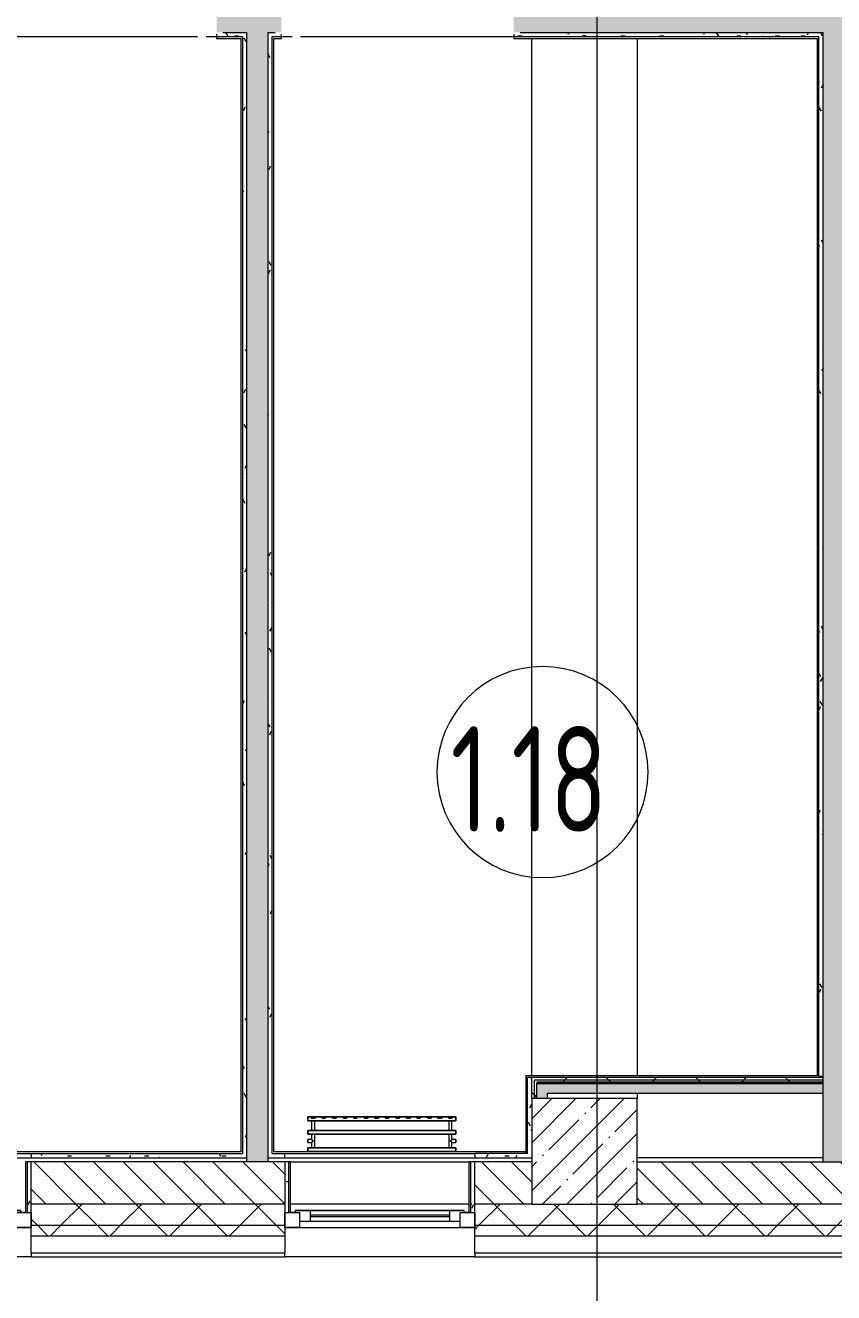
# Model space of a CAD drawing. Header units: millimetres. Extents: x -213911 to 415037, y -3642 to 107391.
# Drawn here: x 78017 to 81845, y 2995 to 8997 of the extents above; entities that cross this region are included whole.
import ezdxf

# ---------------------------------------------------------------- set-up
doc = ezdxf.new("R2010")
doc.units = ezdxf.units.MM
for name, color, linetype, lineweight in [('5.5) Перег WD5', 3, 'Continuous', 40), ('A-AREA-IDEN', 7, 'Continuous', 9), ('A-FLOR', 7, 'Continuous', 9), ('A-GLAZ', 7, 'Continuous', 9), ('A-GLAZ-1', 7, 'Continuous', 5), ('A-WALL', 7, 'Continuous', 5), ('I-WALL', 7, 'Continuous', 5), ('S-COLS', 7, 'Continuous', 9), ('S-COLS-1', 7, 'Continuous', 5), ('Оси', 7, 'Continuous', 9)]:
    doc.layers.add(name, color=color, linetype=linetype, lineweight=lineweight)
for name, color, linetype, lineweight, true_color in [('A-WALL-1', 9, 'Continuous', 5, 0x808080), ('A-WALL-FNSH-1', 9, 'Continuous', 5, 0x808080), ('M-EQPM-1', 7, 'Continuous', 9, 0xb2b2b2)]:
    doc.layers.add(name, color=color, linetype=linetype, lineweight=lineweight, true_color=true_color)
doc.styles.add('СПДС', font='ГОСТ тип А.ttf', dxfattribs={"width": 0.9})
pattern_1 = [(45, (64.7, -136.06), (-141.42136, 141.42136), []), (135, (64.7, -136.06), (-141.42136, -141.42136), [])]
pattern_2 = [(135, (64.7, -136.06), (-150.8683, -150.8683), [213.36, -35.56, 7.112, -35.56]), (135, (64.7, 14.71), (-150.8683, -150.8683), []), (50, (64.7, -136.06), (255.05767, -22.3145), [26.67, -293.37]), (355, (64.7, -136.06), (-49.3404, 267.4791), [21.336, -234.696]), (100.451, (85.96, -137.92), (205.7195, 245.16356), [22.666, -249.326]), (46.184, (64.7, -64.94), (379.511, -58.86), [40.005, -440.055]), (96.636, (96.33, -69.85), (332.3634, 346.3991), [33.999, -373.989]), (351.184, (64.7, -64.94), (332.3669, 346.3953), [32.004, -352.044]), (21, (100.26, -82.72), (212.26017, -143.1711), [26.67, -293.37]), (326, (100.26, -82.72), (86.5224, 257.8632), [21.336, -234.696]), (71.451, (117.95, -94.65), (298.78395, 114.6901), [22.666, -249.326]), (37.5, (64.7, -136.06), (4.32385, 118.37751), [6.706, -225.146, 6.706, -231.546, -235.585]), (37.5, (64.7, -136.06), (4.32385, 118.37751), [-470.103, 6.706, -228.879]), (7.5, (64.7, -136.06), (93.54758, 140.2533), [6.706, -129.134, 6.706, -219.812, -89.789]), (7.5, (64.7, -136.06), (93.54758, 140.2533), [-362.356, 6.706, -83.083]), (327.5, (-14.6, -136.06), (189.82734, -8.02019), [6.706, -82.194, 6.706, -270.662, -368.046]), (327.5, (-14.6, -136.06), (189.82734, -8.02019), [-366.268, 6.706, -361.34]), (317.5, (-50.16, -136.06), (207.38114, 35.59764), [6.706, -108.864, 6.706, -177.495, -261.366]), (317.5, (-50.16, -136.06), (207.38114, 35.59764), [-299.771, 6.706, -254.66])]
pattern_3 = [(0, (64.7, -136.06), (243.84, 60.96), [20.117, -162.763, 20.117, -162.763, -975.36]), (0, (64.7, -136.06), (243.84, 60.96), [-365.76, 20.117, -345.643, 20.117, -162.763, -426.72]), (0, (64.7, -136.06), (243.84, 60.96), [-914.4, 20.117, -101.803, 20.117, -284.683]), (120, (156.14, -105.58), (-174.71291, 180.691634), [20.117, -162.763, 20.117, -162.763, -975.36]), (120, (156.14, -105.58), (-174.71291, 180.691634), [-365.76, 20.117, -345.643, 20.117, -162.763, -426.72]), (120, (156.14, -105.58), (-174.71291, 180.691634), [-914.4, 20.117, -101.803, 20.117, -284.683]), (240, (186.62, 16.34), (-69.12709, -241.651634), [20.117, -162.763, 20.117, -162.763, -975.36]), (240, (186.62, 16.34), (-69.12709, -241.651634), [-365.76, 20.117, -345.643, 20.117, -162.763, -426.72]), (240, (186.62, 16.34), (-69.12709, -241.651634), [-914.4, 20.117, -101.803, 20.117, -284.683])]
pattern_4 = [(45, (64.7, -136.06), (-212.132, 212.132), []), (135, (64.7, -136.06), (-212.132, -212.132), [])]

# ---------------------------------------------------------------- blocks, each defined once
blk = doc.blocks.new('BSC_Колонна _Прямоугольная - 500х500-V14-Объем проектирования 1 этажа')
at = {"layer": 'S-COLS-1'}
h = blk.add_hatch(dxfattribs=at)
h.set_pattern_fill('FP_18', color=256, style=0, pattern_type=2)
h.set_pattern_definition([(45, (-80600, -3800), (-114.04925, 114.04925), []), (45, (-80485.95, -3800), (-114.04925, 114.04925), [201.613, -40.323, 6.706, -33.617])])
h.paths.add_polyline_path([(250, -250), (250, 250), (-250, 250), (-250, -250)])
for p, q in [((250, 250), (-250, 250)), ((-250, 250), (-250, -250)), ((250, -250), (250, 250)), ((-250, -250), (250, -250))]:
    blk.add_line(p, q, dxfattribs=at)
blk = doc.blocks.new('120_Окно_СКБ_1Ст - 120_Окно_СКБ_1Ст 900х2500_h_-19906774-Объем проектирования 1 этажа')
at = {"layer": 'A-GLAZ'}
for p, q in [((-450, -75), (-450, -5)), ((-450, -5), (-380, -5)), ((-380, -5), (-380, -75)), ((380, -35), (-380, -35)), ((-380, -35), (-380, -75)), ((-330, -85), (-330, -35)), ((330, -85), (330, -35)), ((380, -75), (380, -5)), ((380, -5), (450, -5)), ((380, -75), (380, -35)), ((450, -5), (450, -75)), ((-380, -75), (-450, -75)), ((-380, -75), (-400, -75)), ((-400, -75), (-400, -85)), ((-400, -85), (400, -85)), ((400, -85), (-400, -85)), ((450, -75), (380, -75)), ((400, -75), (380, -75)), ((400, -85), (400, -75))]:
    blk.add_line(p, q, dxfattribs=at)
at = {"layer": 'A-GLAZ-1'}
for p, q in [((450, -5), (-450, -5)), ((-330, -55), (330, -55)), ((-422, -75), (-400, -75)), ((330, -65), (-330, -65)), ((400, -75), (422, -75))]:
    blk.add_line(p, q, dxfattribs=at)
blk = doc.blocks.new('120_Окно_СКБ_1Ст - 120_Окно_СКБ_1Ст 900х2500_h_-19906150-Объем проектирования 1 этажа')
at = {"layer": 'A-GLAZ'}
for p, q in [((-450, -75), (-450, -5)), ((-450, -5), (-380, -5)), ((-380, -5), (-380, -75)), ((380, -35), (-380, -35)), ((-380, -35), (-380, -75)), ((-330, -85), (-330, -35)), ((330, -85), (330, -35)), ((380, -75), (380, -5)), ((380, -5), (450, -5)), ((380, -75), (380, -35)), ((450, -5), (450, -75)), ((-380, -75), (-450, -75)), ((-380, -75), (-400, -75)), ((-400, -75), (-400, -85)), ((-400, -85), (400, -85)), ((400, -85), (-400, -85)), ((450, -75), (380, -75)), ((400, -75), (380, -75)), ((400, -85), (400, -75))]:
    blk.add_line(p, q, dxfattribs=at)
at = {"layer": 'A-GLAZ-1'}
for p, q in [((450, -5), (-450, -5)), ((-330, -55), (330, -55)), ((-422, -75), (-400, -75)), ((330, -65), (-330, -65)), ((400, -75), (422, -75))]:
    blk.add_line(p, q, dxfattribs=at)
blk = doc.blocks.new('radiator_prado_classic_z_tip_30_po exemplyaru - Classic Z Тип 30-500-V277-Объем проектирования 1 этажа')
at = {"layer": 'M-EQPM-1'}
for p, q in [((0, 228), (0, 210)), ((700, 228), (0, 228)), ((0, 210), (0, 228)), ((0, 228), (12.5, 228)), ((0, 210), (700, 210)), ((17.8, 210), (0, 210)), ((12.5, 228), (37.5, 228)), ((37.5, 228), (12.5, 228)), ((12.5, 228), (37.5, 228)), ((12.5, 228), (17.5, 223)), ((12.5, 228), (17.5, 223)), ((32.5, 223), (17.5, 223)), ((17.5, 223), (32.5, 223)), ((17.5, 210), (17.5, 164)), ((17.5, 210), (17.5, 164)), ((17.8, 210), (17.5, 210)), ((17.5, 210), (17.8, 210)), ((17.8, 210), (17.5, 210)), ((17.5, 210), (32.5, 210)), ((19.7, 210), (17.8, 210)), ((17.8, 210), (18.5, 210)), ((21.2, 210), (17.8, 210)), ((18.5, 210), (25, 210)), ((23.1, 210), (19.7, 210)), ((31.5, 210), (21.2, 210)), ((32.2, 210), (23.1, 210)), ((25, 210), (30.3, 210)), ((30.3, 210), (32.2, 210)), ((32.2, 210), (31.5, 210)), ((32.5, 210), (32.2, 210)), ((32.2, 210), (32.5, 210)), ((32.5, 210), (32.2, 210)), ((667.8, 210), (32.2, 210)), ((32.5, 223), (37.5, 228)), ((37.5, 228), (32.5, 223)), ((32.5, 164), (32.5, 210)), ((32.5, 164), (32.5, 210)), ((37.5, 228), (62.5, 228)), ((62.5, 228), (87.5, 228)), ((87.5, 228), (62.5, 228)), ((62.5, 228), (87.5, 228)), ((62.5, 228), (67.5, 223)), ((62.5, 228), (67.5, 223)), ((82.5, 223), (67.5, 223)), ((67.5, 223), (82.5, 223)), ((82.5, 223), (87.5, 228)), ((87.5, 228), (82.5, 223)), ((87.5, 228), (112.5, 228)), ((112.5, 228), (137.5, 228)), ((137.5, 228), (112.5, 228)), ((112.5, 228), (137.5, 228)), ((112.5, 228), (117.5, 223)), ((112.5, 228), (117.5, 223)), ((132.5, 223), (117.5, 223)), ((117.5, 223), (132.5, 223)), ((132.5, 223), (137.5, 228)), ((137.5, 228), (132.5, 223)), ((137.5, 228), (162.5, 228)), ((162.5, 228), (187.5, 228)), ((187.5, 228), (162.5, 228)), ((162.5, 228), (187.5, 228)), ((162.5, 228), (167.5, 223)), ((162.5, 228), (167.5, 223)), ((182.5, 223), (167.5, 223)), ((167.5, 223), (182.5, 223)), ((182.5, 223), (187.5, 228)), ((187.5, 228), (182.5, 223)), ((187.5, 228), (212.5, 228)), ((212.5, 228), (237.5, 228)), ((237.5, 228), (212.5, 228)), ((212.5, 228), (237.5, 228)), ((212.5, 228), (217.5, 223)), ((212.5, 228), (217.5, 223)), ((232.5, 223), (217.5, 223)), ((217.5, 223), (232.5, 223)), ((232.5, 223), (237.5, 228)), ((237.5, 228), (232.5, 223)), ((237.5, 228), (262.5, 228)), ((262.5, 228), (287.5, 228)), ((287.5, 228), (262.5, 228)), ((262.5, 228), (287.5, 228)), ((262.5, 228), (267.5, 223)), ((262.5, 228), (267.5, 223)), ((282.5, 223), (267.5, 223)), ((267.5, 223), (282.5, 223)), ((282.5, 223), (287.5, 228)), ((287.5, 228), (282.5, 223)), ((287.5, 228), (312.5, 228)), ((312.5, 228), (337.5, 228)), ((337.5, 228), (312.5, 228)), ((312.5, 228), (337.5, 228)), ((312.5, 228), (317.5, 223)), ((312.5, 228), (317.5, 223)), ((332.5, 223), (317.5, 223)), ((317.5, 223), (332.5, 223)), ((332.5, 223), (337.5, 228)), ((337.5, 228), (332.5, 223)), ((337.5, 228), (362.5, 228)), ((362.5, 228), (387.5, 228)), ((387.5, 228), (362.5, 228)), ((362.5, 228), (387.5, 228)), ((362.5, 228), (367.5, 223)), ((362.5, 228), (367.5, 223)), ((382.5, 223), (367.5, 223)), ((367.5, 223), (382.5, 223)), ((382.5, 223), (387.5, 228)), ((387.5, 228), (382.5, 223)), ((387.5, 228), (412.5, 228)), ((412.5, 228), (437.5, 228)), ((437.5, 228), (412.5, 228)), ((412.5, 228), (437.5, 228)), ((412.5, 228), (417.5, 223)), ((412.5, 228), (417.5, 223)), ((432.5, 223), (417.5, 223)), ((417.5, 223), (432.5, 223)), ((432.5, 223), (437.5, 228)), ((437.5, 228), (432.5, 223)), ((437.5, 228), (462.5, 228)), ((462.5, 228), (487.5, 228)), ((487.5, 228), (462.5, 228)), ((462.5, 228), (487.5, 228)), ((462.5, 228), (467.5, 223)), ((462.5, 228), (467.5, 223)), ((482.5, 223), (467.5, 223)), ((467.5, 223), (482.5, 223)), ((482.5, 223), (487.5, 228)), ((487.5, 228), (482.5, 223)), ((487.5, 228), (512.5, 228)), ((512.5, 228), (537.5, 228)), ((537.5, 228), (512.5, 228)), ((512.5, 228), (537.5, 228)), ((512.5, 228), (517.5, 223)), ((512.5, 228), (517.5, 223)), ((532.5, 223), (517.5, 223)), ((517.5, 223), (532.5, 223)), ((532.5, 223), (537.5, 228)), ((537.5, 228), (532.5, 223)), ((537.5, 228), (562.5, 228)), ((562.5, 228), (587.5, 228)), ((587.5, 228), (562.5, 228)), ((562.5, 228), (587.5, 228)), ((562.5, 228), (567.5, 223)), ((562.5, 228), (567.5, 223)), ((582.5, 223), (567.5, 223)), ((567.5, 223), (582.5, 223)), ((582.5, 223), (587.5, 228)), ((587.5, 228), (582.5, 223)), ((588.8, 228), (612.5, 228)), ((612.5, 228), (637.5, 228)), ((637.5, 228), (612.5, 228)), ((612.5, 228), (637.5, 228)), ((612.5, 228), (617.5, 223)), ((617.5, 223), (612.5, 228)), ((632.5, 223), (617.5, 223)), ((617.5, 223), (632.5, 223)), ((632.5, 223), (637.5, 228)), ((637.5, 228), (632.5, 223)), ((637.5, 228), (662.5, 228)), ((662.5, 228), (687.5, 228)), ((687.5, 228), (662.5, 228)), ((662.5, 228), (687.5, 228)), ((662.5, 228), (667.5, 223)), ((662.5, 228), (667.5, 223)), ((682.5, 223), (667.5, 223)), ((667.5, 223), (682.5, 223)), ((667.5, 210), (667.5, 164)), ((667.5, 210), (667.5, 164)), ((667.8, 210), (667.5, 210)), ((667.5, 210), (682.5, 210)), ((667.8, 210), (667.5, 210)), ((667.5, 210), (667.8, 210)), ((671.2, 210), (667.8, 210)), ((668.5, 210), (667.8, 210)), ((667.8, 210), (682.2, 210)), ((671.2, 210), (668.5, 210)), ((676.9, 210), (671.2, 210)), ((675, 210), (671.2, 210)), ((678.7, 210), (675, 210)), ((681.5, 210), (676.9, 210)), ((681.5, 210), (678.7, 210)), ((682.2, 210), (681.5, 210)), ((682.2, 210), (681.5, 210)), ((682.5, 210), (682.2, 210)), ((682.5, 210), (682.2, 210)), ((682.2, 210), (682.5, 210)), ((700, 210), (682.2, 210)), ((682.5, 223), (687.5, 228)), ((687.5, 228), (682.5, 223)), ((682.5, 164), (682.5, 210)), ((682.5, 164), (682.5, 210)), ((687.5, 228), (700, 228)), ((700, 210), (700, 228)), ((700, 228), (700, 210)), ((700, 164), (0, 164)), ((0, 164), (0, 146)), ((0, 146), (0, 164)), ((0, 164), (17.8, 164)), ((0, 146), (700, 146)), ((18.5, 146), (0, 146)), ((17.5, 121.5), (0, 121.5)), ((17.5, 121.5), (0, 121.5)), ((0, 121.5), (0, 120.5)), ((0, 106.5), (0, 121.5)), ((0, 120.5), (0, 107.5)), ((0, 120.5), (0, 119.3)), ((0, 114), (0, 120.5)), ((0, 120.5), (0, 120.5)), ((17.8, 164), (17.5, 164)), ((17.5, 164), (17.8, 164)), ((17.8, 164), (17.5, 164)), ((17.5, 164), (32.5, 164)), ((17.5, 146), (17.5, 121.5)), ((17.5, 146), (17.5, 121.5)), ((17.5, 146), (18.5, 146)), ((18.5, 146), (17.5, 146)), ((17.5, 146), (18.5, 146)), ((32.5, 146), (17.5, 146)), ((19.7, 164), (17.8, 164)), ((17.8, 164), (18.5, 164)), ((32.2, 164), (17.8, 164)), ((18.5, 164), (21.2, 164)), ((18.5, 146), (26.9, 146)), ((32.2, 146), (18.5, 146)), ((18.5, 146), (26.9, 146)), ((23.1, 164), (19.7, 164)), ((21.2, 164), (23.1, 164)), ((25, 164), (23.1, 164)), ((23.1, 164), (32.2, 164)), ((28.7, 164), (25, 164)), ((26.9, 146), (32.2, 146)), ((26.9, 146), (30.3, 146)), ((31.5, 164), (28.7, 164)), ((30.3, 146), (32.2, 146)), ((32.2, 164), (31.5, 164)), ((32.5, 164), (32.2, 164)), ((32.2, 164), (32.5, 164)), ((32.5, 164), (32.2, 164)), ((32.2, 164), (667.8, 164)), ((32.2, 146), (32.5, 146)), ((32.5, 146), (32.2, 146)), ((32.2, 146), (32.5, 146)), ((667.8, 146), (32.2, 146)), ((32.5, 82), (32.5, 146)), ((32.5, 82), (32.5, 146)), ((667.8, 164), (667.5, 164)), ((667.5, 164), (682.5, 164)), ((667.8, 164), (667.5, 164)), ((667.5, 164), (667.8, 164)), ((667.5, 146), (667.5, 82)), ((667.5, 146), (667.5, 82)), ((667.5, 146), (667.8, 146)), ((682.5, 146), (667.5, 146)), ((667.5, 146), (667.8, 146)), ((667.8, 146), (667.5, 146)), ((668.5, 164), (667.8, 164)), ((669.7, 164), (667.8, 164)), ((667.8, 164), (678.7, 164)), ((667.8, 146), (668.5, 146)), ((667.8, 146), (673.1, 146)), ((668.5, 146), (667.8, 146)), ((669.7, 164), (668.5, 164)), ((668.5, 146), (678.7, 146)), ((669.7, 146), (668.5, 146)), ((671.2, 164), (669.7, 164)), ((671.2, 164), (669.7, 164)), ((671.2, 146), (669.7, 146)), ((673.1, 164), (671.2, 164)), ((675, 164), (671.2, 164)), ((680.3, 146), (671.2, 146)), ((675, 164), (673.1, 164)), ((673.1, 146), (681.5, 146)), ((676.9, 164), (675, 164)), ((681.5, 164), (675, 164)), ((678.7, 164), (676.9, 164)), ((682.2, 164), (678.7, 164)), ((678.7, 164), (680.3, 164)), ((678.7, 146), (681.5, 146)), ((680.3, 164), (682.2, 164)), ((681.5, 146), (680.3, 146)), ((682.2, 164), (681.5, 164)), ((681.5, 146), (682.5, 146)), ((681.5, 146), (682.5, 146)), ((682.5, 146), (681.5, 146)), ((700, 146), (681.5, 146)), ((682.5, 164), (682.2, 164)), ((682.5, 164), (682.2, 164)), ((682.2, 164), (682.5, 164)), ((682.2, 164), (700, 164)), ((682.5, 121.5), (682.5, 146)), ((682.5, 121.5), (682.5, 146)), ((700, 121.5), (682.5, 121.5)), ((700, 121.5), (682.5, 121.5)), ((700, 146), (700, 164)), ((700, 164), (700, 146)), ((700, 121.5), (700, 106.5)), ((700, 120.5), (700, 121.5)), ((700, 121.5), (700, 120.5)), ((700, 120.5), (700, 121.5)), ((700, 107.5), (700, 120.5)), ((700, 120.5), (700, 107.5)), ((700, 117.8), (700, 120.5)), ((0, 119.3), (0, 117.8)), ((0, 117.8), (0, 114)), ((0, 114), (0, 110.3)), ((0, 107.5), (0, 114)), ((0, 110.3), (0, 108.7)), ((0, 108.7), (0, 107.5)), ((0, 107.5), (0, 106.5)), ((0, 107.5), (0, 107.5)), ((0, 106.5), (17.5, 106.5)), ((0, 106.5), (17.5, 106.5)), ((700, 82), (0, 82)), ((0, 82), (0, 64)), ((0, 64), (0, 82)), ((0, 82), (18.5, 82)), ((700, 64), (0, 64)), ((0, 64), (700, 64)), ((17.5, 106.5), (17.5, 82)), ((17.5, 106.5), (17.5, 82)), ((18.5, 82), (17.5, 82)), ((17.5, 82), (18.5, 82)), ((18.5, 82), (17.5, 82)), ((17.5, 82), (32.5, 82)), ((23.1, 82), (18.5, 82)), ((18.5, 82), (19.7, 82)), ((32.2, 82), (18.5, 82)), ((19.7, 82), (25, 82)), ((32.2, 82), (23.1, 82)), ((25, 82), (32.2, 82)), ((32.5, 82), (32.2, 82)), ((32.2, 82), (32.5, 82)), ((32.5, 82), (32.2, 82)), ((32.2, 82), (667.8, 82)), ((667.8, 82), (667.5, 82)), ((667.5, 82), (682.5, 82)), ((667.8, 82), (667.5, 82)), ((667.5, 82), (667.8, 82)), ((671.2, 82), (667.8, 82)), ((676.9, 82), (667.8, 82)), ((667.8, 82), (668.5, 82)), ((668.5, 82), (678.7, 82)), ((673.1, 82), (671.2, 82)), ((675, 82), (673.1, 82)), ((676.9, 82), (675, 82)), ((678.7, 82), (676.9, 82)), ((678.7, 82), (676.9, 82)), ((680.3, 82), (678.7, 82)), ((680.3, 82), (678.7, 82)), ((678.7, 82), (681.5, 82)), ((681.5, 82), (680.3, 82)), ((681.5, 82), (680.3, 82)), ((682.5, 82), (681.5, 82)), ((682.5, 82), (681.5, 82)), ((681.5, 82), (682.5, 82)), ((681.5, 82), (700, 82)), ((682.5, 82), (682.5, 106.5)), ((682.5, 106.5), (700, 106.5)), ((682.5, 82), (682.5, 106.5)), ((682.5, 106.5), (700, 106.5)), ((700, 112.1), (700, 117.8)), ((700, 110.3), (700, 112.1)), ((700, 108.7), (700, 110.3)), ((700, 107.5), (700, 108.7)), ((700, 106.5), (700, 107.5)), ((700, 107.5), (700, 106.5)), ((700, 106.5), (700, 107.5)), ((700, 64), (700, 82)), ((700, 82), (700, 64))]:
    blk.add_line(p, q, dxfattribs=at)
for points, knots in [([(18.5, 120.5), (18.4, 120.6), (18.3, 120.7), (18.1, 120.9), (17.9, 121.1), (17.8, 121.2), (17.7, 121.3), (17.5, 121.5), (17.5, 121.5), (17.5, 121.5)], [0.7142857, 0.7142857, 0.7142857, 0.7142857, 0.75, 0.7857143, 0.8214286, 0.8571429, 0.8928571, 0.9285714, 1, 1, 1, 1]), ([(17.5, 121.5), (17.5, 121.5), (17.5, 121.5), (17.7, 121.3), (17.8, 121.2), (17.9, 121.1), (18.1, 120.9), (18.3, 120.7), (18.4, 120.6), (18.5, 120.5)], [0, 0, 0, 0, 0.0714286, 0.1071429, 0.1428571, 0.1785714, 0.2142857, 0.25, 0.2857143, 0.2857143, 0.2857143, 0.2857143]), ([(17.5, 121.5), (17.5, 121.5), (17.5, 121.5), (17.7, 121.3), (17.8, 121.2), (17.9, 121.1), (18.1, 120.9), (18.3, 120.7), (18.4, 120.6), (18.5, 120.5)], [0, 0, 0, 0, 0.0714286, 0.1071429, 0.1428571, 0.1785714, 0.2142857, 0.25, 0.2857143, 0.2857143, 0.2857143, 0.2857143]), ([(25, 114), (24.5, 114.5), (23.6, 115.4), (22.4, 116.6), (21.6, 117.4), (21.1, 117.9), (20.8, 118.2), (20.5, 118.5), (20.2, 118.8), (19.8, 119.1), (19.6, 119.4), (19.3, 119.7), (19, 120), (18.7, 120.3), (18.5, 120.5), (18.3, 120.7), (18.1, 120.9), (17.9, 121.1), (17.8, 121.2), (17.7, 121.3), (17.5, 121.5), (17.5, 121.5), (17.5, 121.5)], [0, 0, 0, 0, 0.142857, 0.285714, 0.357143, 0.392857, 0.428571, 0.464286, 0.5, 0.535714, 0.571429, 0.607143, 0.642857, 0.678571, 0.714286, 0.75, 0.785714, 0.821429, 0.857143, 0.892857, 0.928571, 1, 1, 1, 1]), ([(675, 114), (675.5, 114.5), (676.4, 115.4), (677.6, 116.6), (678.4, 117.4), (678.9, 117.9), (679.2, 118.2), (679.5, 118.5), (679.8, 118.8), (680.1, 119.2), (680.4, 119.4), (680.7, 119.7), (681, 120), (681.3, 120.3), (681.5, 120.5), (681.7, 120.7), (681.9, 120.9), (682.1, 121.1), (682.2, 121.2), (682.3, 121.3), (682.5, 121.5), (682.5, 121.5), (682.5, 121.5)], [0, 0, 0, 0, 0.142857, 0.285714, 0.357143, 0.392857, 0.428571, 0.464286, 0.5, 0.535714, 0.571429, 0.607143, 0.642857, 0.678571, 0.714286, 0.75, 0.785714, 0.821429, 0.857143, 0.892857, 0.928571, 1, 1, 1, 1]), ([(682.5, 121.5), (682.5, 121.5), (682.5, 121.5), (682.3, 121.3), (682.2, 121.2), (682.1, 121.1), (681.9, 120.9), (681.7, 120.7), (681.6, 120.6), (681.5, 120.5)], [0, 0, 0, 0, 0.0714286, 0.1071429, 0.1428571, 0.1785714, 0.2142857, 0.25, 0.2857143, 0.2857143, 0.2857143, 0.2857143]), ([(682.5, 121.5), (682.5, 121.5), (682.5, 121.5), (682.3, 121.3), (682.2, 121.2), (682.1, 121.1), (681.9, 120.9), (681.7, 120.7), (681.6, 120.6), (681.5, 120.5)], [0, 0, 0, 0, 0.0714286, 0.1071429, 0.1428571, 0.1785714, 0.2142857, 0.25, 0.2857143, 0.2857143, 0.2857143, 0.2857143]), ([(681.5, 120.5), (681.6, 120.6), (681.7, 120.7), (681.9, 120.9), (682.1, 121.1), (682.2, 121.2), (682.3, 121.3), (682.5, 121.5), (682.5, 121.5), (682.5, 121.5)], [0.7142857, 0.7142857, 0.7142857, 0.7142857, 0.75, 0.7857143, 0.8214286, 0.8571429, 0.8928571, 0.9285714, 1, 1, 1, 1]), ([(17.5, 106.5), (17.5, 106.5), (17.5, 106.5), (17.7, 106.7), (17.8, 106.8), (17.9, 106.9), (18.1, 107.1), (18.3, 107.3), (18.5, 107.5), (18.7, 107.7), (19, 108), (19.3, 108.3), (19.6, 108.6), (19.8, 108.9), (20.3, 109.3), (20.7, 109.7), (21.1, 110.1), (21.6, 110.6), (22.4, 111.4), (23.6, 112.6), (24.5, 113.5), (25, 114)], [0, 0, 0, 0, 0.071429, 0.107143, 0.142857, 0.178571, 0.214286, 0.25, 0.285714, 0.321429, 0.357143, 0.392857, 0.428571, 0.464286, 0.5, 0.571429, 0.607143, 0.642857, 0.714286, 0.857143, 1, 1, 1, 1]), ([(17.5, 106.5), (17.5, 106.5), (17.5, 106.5), (17.7, 106.7), (17.8, 106.8), (17.9, 106.9), (18.1, 107.1), (18.3, 107.3), (18.4, 107.4), (18.5, 107.5)], [0, 0, 0, 0, 0.0714286, 0.1071429, 0.1428571, 0.1785714, 0.2142857, 0.25, 0.2857143, 0.2857143, 0.2857143, 0.2857143]), ([(18.5, 107.5), (18.4, 107.4), (18.3, 107.3), (18.1, 107.1), (17.9, 106.9), (17.8, 106.8), (17.7, 106.7), (17.5, 106.5), (17.5, 106.5), (17.5, 106.5)], [0.7142857, 0.7142857, 0.7142857, 0.7142857, 0.75, 0.7857143, 0.8214286, 0.8571429, 0.8928571, 0.9285714, 1, 1, 1, 1]), ([(18.5, 107.5), (18.4, 107.4), (18.3, 107.3), (18.1, 107.1), (17.9, 106.9), (17.8, 106.8), (17.7, 106.7), (17.5, 106.5), (17.5, 106.5), (17.5, 106.5)], [0.7142857, 0.7142857, 0.7142857, 0.7142857, 0.75, 0.7857143, 0.8214286, 0.8571429, 0.8928571, 0.9285714, 1, 1, 1, 1]), ([(22.1, 116.9), (21.9, 117.1), (21.6, 117.4), (21.1, 117.9), (20.8, 118.2), (20.5, 118.5), (20.2, 118.8), (19.9, 119.2), (19.7, 119.3), (19.6, 119.4)], [0.2857143, 0.2857143, 0.2857143, 0.2857143, 0.3571429, 0.3928571, 0.4285714, 0.4642857, 0.5, 0.5357143, 0.5714286, 0.5714286, 0.5714286, 0.5714286]), ([(19.6, 119.4), (19.7, 119.3), (19.9, 119.2), (20.3, 118.7), (20.7, 118.3), (21.1, 117.9), (21.6, 117.4), (21.9, 117.1), (22.1, 116.9)], [0.4285714, 0.4285714, 0.4285714, 0.4285714, 0.4642857, 0.5, 0.5714286, 0.6071429, 0.6428571, 0.7142857, 0.7142857, 0.7142857, 0.7142857]), ([(19.6, 119.4), (19.7, 119.3), (19.8, 119.1), (20.3, 118.7), (20.7, 118.3), (21.1, 117.9), (21.6, 117.4), (21.9, 117.1), (22.1, 116.9)], [0.4285714, 0.4285714, 0.4285714, 0.4285714, 0.4642857, 0.5, 0.5714286, 0.6071429, 0.6428571, 0.7142857, 0.7142857, 0.7142857, 0.7142857]), ([(19.6, 108.6), (19.7, 108.7), (19.9, 108.8), (20.3, 109.3), (20.7, 109.7), (21.1, 110.1), (21.6, 110.6), (21.9, 110.9), (22.1, 111.1)], [0.4285714, 0.4285714, 0.4285714, 0.4285714, 0.4642857, 0.5, 0.5714286, 0.6071429, 0.6428571, 0.7142857, 0.7142857, 0.7142857, 0.7142857]), ([(22.1, 111.1), (21.9, 110.9), (21.6, 110.6), (21.1, 110.1), (20.8, 109.8), (20.5, 109.5), (20.2, 109.2), (19.9, 108.8), (19.7, 108.7), (19.6, 108.6)], [0.2857143, 0.2857143, 0.2857143, 0.2857143, 0.3571429, 0.3928571, 0.4285714, 0.4642857, 0.5, 0.5357143, 0.5714286, 0.5714286, 0.5714286, 0.5714286]), ([(22.1, 111.1), (21.9, 110.9), (21.6, 110.6), (21.1, 110.1), (20.8, 109.8), (20.5, 109.5), (20.2, 109.2), (19.8, 108.9), (19.7, 108.7), (19.6, 108.6)], [0.2857143, 0.2857143, 0.2857143, 0.2857143, 0.3571429, 0.3928571, 0.4285714, 0.4642857, 0.5, 0.5357143, 0.5714286, 0.5714286, 0.5714286, 0.5714286]), ([(682.5, 106.5), (682.5, 106.5), (682.5, 106.5), (682.3, 106.7), (682.2, 106.8), (682.1, 106.9), (681.9, 107.1), (681.7, 107.3), (681.5, 107.5), (681.3, 107.7), (681, 108), (680.7, 108.3), (680.4, 108.6), (680.1, 108.8), (679.7, 109.3), (679.3, 109.7), (678.9, 110.1), (678.4, 110.6), (677.6, 111.4), (676.4, 112.6), (675.5, 113.5), (675, 114)], [0, 0, 0, 0, 0.071429, 0.107143, 0.142857, 0.178571, 0.214286, 0.25, 0.285714, 0.321429, 0.357143, 0.392857, 0.428571, 0.464286, 0.5, 0.571429, 0.607143, 0.642857, 0.714286, 0.857143, 1, 1, 1, 1]), ([(680.4, 119.4), (680.3, 119.3), (680.1, 119.2), (679.7, 118.7), (679.3, 118.3), (678.9, 117.9), (678.4, 117.4), (678.1, 117.1), (677.9, 116.9)], [0.4285714, 0.4285714, 0.4285714, 0.4285714, 0.4642857, 0.5, 0.5714286, 0.6071429, 0.6428571, 0.7142857, 0.7142857, 0.7142857, 0.7142857]), ([(679.2, 118.2), (679.1, 118.1), (678.9, 117.9), (678.4, 117.4), (678.1, 117.1), (677.9, 116.9)], [0.5714286, 0.5714286, 0.5714286, 0.5714286, 0.6071429, 0.6428571, 0.7142857, 0.7142857, 0.7142857, 0.7142857]), ([(677.9, 116.9), (678.1, 117.1), (678.4, 117.4), (678.9, 117.9), (679.1, 118.1), (679.2, 118.2)], [0.2857143, 0.2857143, 0.2857143, 0.2857143, 0.3571429, 0.3928571, 0.4285714, 0.4285714, 0.4285714, 0.4285714]), ([(677.9, 111.1), (678.1, 110.9), (678.4, 110.6), (678.9, 110.1), (679.1, 109.9), (679.2, 109.8)], [0.2857143, 0.2857143, 0.2857143, 0.2857143, 0.3571429, 0.3928571, 0.4285714, 0.4285714, 0.4285714, 0.4285714]), ([(677.9, 111.1), (678.1, 110.9), (678.4, 110.6), (678.9, 110.1), (679.1, 109.9), (679.2, 109.8)], [0.2857143, 0.2857143, 0.2857143, 0.2857143, 0.3571429, 0.3928571, 0.4285714, 0.4285714, 0.4285714, 0.4285714]), ([(679.2, 109.8), (679.1, 109.9), (678.9, 110.1), (678.4, 110.6), (678.1, 110.9), (677.9, 111.1)], [0.5714286, 0.5714286, 0.5714286, 0.5714286, 0.6071429, 0.6428571, 0.7142857, 0.7142857, 0.7142857, 0.7142857]), ([(680.4, 119.4), (680.3, 119.3), (680.1, 119.2), (679.7, 118.7), (679.4, 118.4), (679.2, 118.2)], [0.4285714, 0.4285714, 0.4285714, 0.4285714, 0.4642857, 0.5, 0.5714286, 0.5714286, 0.5714286, 0.5714286]), ([(680.4, 108.6), (680.3, 108.7), (680.1, 108.8), (679.7, 109.3), (679.4, 109.6), (679.2, 109.8)], [0.4285714, 0.4285714, 0.4285714, 0.4285714, 0.4642857, 0.5, 0.5714286, 0.5714286, 0.5714286, 0.5714286]), ([(681.5, 107.5), (681.6, 107.4), (681.7, 107.3), (681.9, 107.1), (682.1, 106.9), (682.2, 106.8), (682.3, 106.7), (682.5, 106.5), (682.5, 106.5), (682.5, 106.5)], [0.7142857, 0.7142857, 0.7142857, 0.7142857, 0.75, 0.7857143, 0.8214286, 0.8571429, 0.8928571, 0.9285714, 1, 1, 1, 1]), ([(681.5, 107.5), (681.6, 107.4), (681.7, 107.3), (681.9, 107.1), (682.1, 106.9), (682.2, 106.8), (682.3, 106.7), (682.5, 106.5), (682.5, 106.5), (682.5, 106.5)], [0.7142857, 0.7142857, 0.7142857, 0.7142857, 0.75, 0.7857143, 0.8214286, 0.8571429, 0.8928571, 0.9285714, 1, 1, 1, 1]), ([(682.5, 106.5), (682.5, 106.5), (682.5, 106.5), (682.3, 106.7), (682.2, 106.8), (682.1, 106.9), (681.9, 107.1), (681.7, 107.3), (681.6, 107.4), (681.5, 107.5)], [0, 0, 0, 0, 0.0714286, 0.1071429, 0.1428571, 0.1785714, 0.2142857, 0.25, 0.2857143, 0.2857143, 0.2857143, 0.2857143])]:
    blk.add_open_spline(points, degree=3, knots=knots, dxfattribs=at)
for points in [[(19.6, 119.4), (19.5, 119.5), (19.3, 119.7), (19, 120), (18.7, 120.3), (18.6, 120.4), (18.5, 120.5)], [(18.5, 120.5), (18.6, 120.4), (18.7, 120.3), (19, 120), (19.3, 119.7), (19.5, 119.5), (19.6, 119.4)], [(18.5, 120.5), (18.6, 120.4), (18.7, 120.3), (19, 120), (19.3, 119.7), (19.5, 119.5), (19.6, 119.4)], [(681.5, 120.5), (681.4, 120.4), (681.3, 120.3), (681, 120), (680.7, 119.7), (680.5, 119.5), (680.4, 119.4)], [(681.5, 120.5), (681.4, 120.4), (681.3, 120.3), (681, 120), (680.7, 119.7), (680.5, 119.5), (680.4, 119.4)], [(680.4, 119.4), (680.5, 119.5), (680.7, 119.7), (681, 120), (681.3, 120.3), (681.4, 120.4), (681.5, 120.5)], [(18.5, 107.5), (18.6, 107.6), (18.7, 107.7), (19, 108), (19.3, 108.3), (19.5, 108.5), (19.6, 108.6)], [(19.6, 108.6), (19.5, 108.5), (19.3, 108.3), (19, 108), (18.7, 107.7), (18.6, 107.6), (18.5, 107.5)], [(19.6, 108.6), (19.5, 108.5), (19.3, 108.3), (19, 108), (18.7, 107.7), (18.6, 107.6), (18.5, 107.5)], [(25, 114), (24.5, 114.5), (23.6, 115.4), (22.6, 116.4), (22.1, 116.9)], [(22.1, 116.9), (22.6, 116.4), (23.6, 115.4), (24.5, 114.5), (25, 114)], [(22.1, 116.9), (22.6, 116.4), (23.6, 115.4), (24.5, 114.5), (25, 114)], [(22.1, 111.1), (22.6, 111.6), (23.6, 112.6), (24.5, 113.5), (25, 114)], [(25, 114), (24.5, 113.5), (23.6, 112.6), (22.6, 111.6), (22.1, 111.1)], [(25, 114), (24.5, 113.5), (23.6, 112.6), (22.6, 111.6), (22.1, 111.1)], [(677.9, 116.9), (677.4, 116.4), (676.4, 115.4), (675.5, 114.5), (675, 114)], [(675, 114), (675.5, 114.5), (676.4, 115.4), (677.4, 116.4), (677.9, 116.9)], [(676.4, 115.4), (676, 115), (675.5, 114.5), (675, 114)], [(675, 114), (675.5, 113.5), (676.4, 112.6), (677.4, 111.6), (677.9, 111.1)], [(675, 114), (675.5, 113.5), (676, 113), (676.4, 112.6)], [(677.9, 111.1), (677.4, 111.6), (676.4, 112.6), (675.5, 113.5), (675, 114)], [(677.9, 116.9), (677.4, 116.4), (676.9, 115.9), (676.4, 115.4)], [(676.4, 112.6), (676.9, 112.1), (677.4, 111.6), (677.9, 111.1)], [(679.2, 118.2), (679.3, 118.3), (679.5, 118.5), (679.8, 118.8), (680.1, 119.2), (680.3, 119.3), (680.4, 119.4)], [(679.2, 109.8), (679.3, 109.7), (679.5, 109.5), (679.8, 109.2), (680.1, 108.8), (680.3, 108.7), (680.4, 108.6)], [(679.2, 109.8), (679.3, 109.7), (679.5, 109.5), (679.8, 109.2), (680.1, 108.8), (680.3, 108.7), (680.4, 108.6)], [(680.4, 108.6), (680.5, 108.5), (680.7, 108.3), (681, 108), (681.3, 107.7), (681.4, 107.6), (681.5, 107.5)], [(680.4, 108.6), (680.5, 108.5), (680.7, 108.3), (681, 108), (681.3, 107.7), (681.4, 107.6), (681.5, 107.5)], [(681.5, 107.5), (681.4, 107.6), (681.3, 107.7), (681, 108), (680.7, 108.3), (680.5, 108.5), (680.4, 108.6)]]:
    blk.add_open_spline(points, degree=3, dxfattribs=at)
blk = doc.blocks.new('Марка_Помещения - Номер-25198446-Объем проектирования 1 этажа')
at = {"layer": 'A-AREA-IDEN'}
for start, end in [(360, 180), (180, 360)]:
    blk.add_arc((0, 0), 2.5, start, end, dxfattribs=at)

msp = doc.modelspace()

# ---------------------------------------------------------------- hatches: boundary and pattern name
at = {"layer": 'A-WALL'}
h = msp.add_hatch(dxfattribs=at)
h.set_pattern_fill('FP_2', color=256, style=0, pattern_type=2)
h.set_pattern_definition([(135, (64.7, -136.06), (-70.71068, -70.71068), [])])
h.paths.add_polyline_path([(79065.2, 3413.9), (79245.2, 3413.9), (79245.2, 3613.9), (78044.7, 3613.9), (78044.7, 3413.9), (78138.3, 3413.9)])
h.paths.add_polyline_path([(82064.7, 3413.9), (82064.7, 3613.9), (80914.7, 3613.9), (80914.7, 3413.9), (81232.9, 3413.9)])
h.paths.add_polyline_path([(80145.2, 3413.9), (80414.7, 3413.9), (80414.7, 3613.9), (80145.2, 3613.9), (80145.2, 3566.6)])
h.paths.add_polyline_path([(84164.7, 3413.9), (84264.7, 3413.9), (84264.7, 3613.9), (84164.7, 3613.9), (84164.7, 3418.3)])
h.paths.add_polyline_path([(77106.8, 3413.9), (77144.7, 3413.9), (77144.7, 3613.9), (76044.7, 3613.9), (76044.7, 3413.9), (76075.2, 3413.9)])
h = msp.add_hatch(dxfattribs=at)
h.set_pattern_fill('FP_24', color=256, style=0, pattern_type=2)
h.set_pattern_definition(pattern_1)
h.paths.add_polyline_path([(84762.2, 3313.9), (84864.7, 3313.9), (84864.7, 3413.9), (84164.7, 3413.9), (84164.7, 3313.9), (84654.7, 3313.9)])
h.paths.add_polyline_path([(80414.7, 3313.9), (82064.7, 3313.9), (82064.7, 3413.9), (80145.2, 3413.9), (80145.2, 3313.9), (80201.4, 3313.9)])
h.paths.add_polyline_path([(79165.2, 3313.9), (79245.2, 3313.9), (79245.2, 3413.9), (78044.7, 3413.9), (78044.7, 3313.9), (79065.2, 3313.9)])
h.paths.add_polyline_path([(75944.7, 3313.9), (77144.7, 3313.9), (77144.7, 3413.9), (75922.7, 3413.9), (75922.7, 3313.9)])
h = msp.add_hatch(dxfattribs=at)
h.set_pattern_fill('FP_24', color=256, style=0, pattern_type=2)
h.set_pattern_definition(pattern_1)
h.paths.add_polyline_path([(84760.9, 3263.9), (84914.7, 3263.9), (84914.7, 3313.9), (84164.7, 3313.9), (84164.7, 3263.9), (84654.7, 3263.9)])
h.paths.add_polyline_path([(82064.7, 3263.9), (82064.7, 3313.9), (80145.2, 3313.9), (80145.2, 3263.9), (81794.7, 3263.9)])
h.paths.add_polyline_path([(79245.2, 3263.9), (79245.2, 3313.9), (78044.7, 3313.9), (78044.7, 3263.9), (79169.8, 3263.9)])
h.paths.add_polyline_path([(77144.7, 3263.9), (77144.7, 3313.9), (75922.7, 3313.9), (75922.7, 3263.9), (77106.8, 3263.9)])
at = {"layer": 'I-WALL'}
h = msp.add_hatch(dxfattribs=at)
h.set_pattern_fill('FP_41', color=256, style=0, pattern_type=2)
h.set_pattern_definition(pattern_2)
h.paths.add_polyline_path([(81726, 8963.9), (81894.7, 8963.9), (81894.7, 9063.9), (80329.7, 9063.9), (80329.7, 8963.9), (81232.9, 8963.9)])
h.paths.add_polyline_path([(79165.2, 8963.9), (79229.7, 8963.9), (79229.7, 9063.9), (78922.7, 9063.9), (78922.7, 8963.9), (79145.5, 8963.9)])
h.paths.add_polyline_path([(77385.6, 8963.9), (77822.7, 8963.9), (77822.7, 9063.9), (76994.7, 9063.9), (76994.7, 8963.9), (77365.6, 8963.9)])
h.paths.add_polyline_path([(75784.7, 8963.9), (76044.7, 8963.9), (76044.7, 9063.9), (75764.7, 9063.9), (75764.7, 8963.9), (75774.7, 8963.9)])
h = msp.add_hatch(dxfattribs=at)
h.set_pattern_fill('FP_191', color=256, style=0, pattern_type=2)
h.set_pattern_definition(pattern_3)
h.paths.add_polyline_path([(79045.2, 8943.9), (79065.2, 8943.9), (79065.2, 8963.9), (78952.7, 8963.9), (78952.7, 8955.9), (78922.7, 8955.9), (78922.7, 8943.9), (78952.7, 8943.9)])
h.paths.add_polyline_path([(77505.6, 8943.9), (77822.7, 8943.9), (77822.7, 8955.9), (77792.7, 8955.9), (77792.7, 8963.9), (77505.6, 8963.9)])
h = msp.add_hatch(dxfattribs=at)
h.set_pattern_fill('FP_41', color=256, style=0, pattern_type=2)
h.set_pattern_definition(pattern_2)
h.paths.add_polyline_path([(79065.2, 3613.9), (79165.2, 3613.9), (79165.2, 8963.9), (79065.2, 8963.9), (79065.2, 3626.9)])
h = msp.add_hatch(dxfattribs=at)
h.set_pattern_fill('FP_191', color=256, style=0, pattern_type=2)
h.set_pattern_definition(pattern_3)
h.paths.add_polyline_path([(80814.7, 8943.9), (81774.7, 8943.9), (81774.6, 8963.9), (80359.7, 8963.5), (80359.7, 8955.9), (80329.7, 8955.9), (80329.7, 8943.9), (80714.7, 8943.9)])
h.paths.add_polyline_path([(79169.8, 8943.9), (79229.7, 8943.9), (79229.7, 8955.9), (79199.7, 8955.9), (79199.7, 8963.9), (79165.2, 8963.9), (79165.2, 8943.9)])
h = msp.add_hatch(dxfattribs=at)
h.set_pattern_fill('FP_191', color=256, style=0, pattern_type=2)
h.set_pattern_definition(pattern_3)
h.paths.add_polyline_path([(81794.7, 4019.4), (81794.7, 8963.9), (81774.7, 8963.9), (81774.7, 4019.4)])
h = msp.add_hatch(dxfattribs=at)
h.set_pattern_fill('FP_41', color=256, style=0, pattern_type=2)
h.set_pattern_definition(pattern_2)
h.paths.add_polyline_path([(81794.7, 3613.9), (81894.7, 3613.9), (81894.7, 8963.9), (81794.7, 8963.9), (81794.7, 3633.9)])
h = msp.add_hatch(dxfattribs=at)
h.set_pattern_fill('FP_191', color=256, style=0, pattern_type=2)
h.set_pattern_definition(pattern_3)
h.paths.add_polyline_path([(79045.2, 3653.9), (79065.2, 3653.9), (79065.2, 8943.9), (79045.2, 8943.9), (79045.2, 3654.1)])
h = msp.add_hatch(dxfattribs=at)
h.set_pattern_fill('FP_191', color=256, style=0, pattern_type=2)
h.set_pattern_definition(pattern_3)
h.paths.add_polyline_path([(79169.8, 3653.9), (79185.2, 3653.9), (79185.2, 8943.9), (79165.2, 8943.9), (79165.2, 3653.9)])
h = msp.add_hatch(dxfattribs=at)
h.set_pattern_fill('FP_191', color=256, style=0, pattern_type=2)
h.set_pattern_definition(pattern_3)
h.paths.add_polyline_path([(80394.7, 3653.9), (80414.7, 3653.9), (80414.7, 4013.9), (80394.7, 4013.9), (80394.7, 3654.6)])
h = msp.add_hatch(dxfattribs=at)
h.set_pattern_fill('FP_192', color=256, style=0, pattern_type=2)
h.set_pattern_definition(pattern_4)
h.paths.add_polyline_path([(80414.7, 3913.9), (80427.2, 3913.9), (80427.2, 4013.9), (80414.7, 4013.9), (80414.7, 3932.4)])
h = msp.add_hatch(dxfattribs=at)
h.set_pattern_fill('FP_192', color=256, style=0, pattern_type=2)
h.set_pattern_definition(pattern_4)
h.paths.add_polyline_path([(81232.9, 4001.4), (81794.7, 4001.4), (81794.7, 4013.9), (80427.2, 4013.9), (80427.2, 4001.4), (80914.7, 4001.4)])
h = msp.add_hatch(dxfattribs=at)
h.set_pattern_fill('FP_192', color=256, style=0, pattern_type=2)
h.set_pattern_definition(pattern_4)
h.paths.add_polyline_path([(80427.2, 3913.9), (80439.7, 3913.9), (80439.7, 4001.4), (80427.2, 4001.4), (80427.2, 3938.9)])
h = msp.add_hatch(dxfattribs=at)
h.set_pattern_fill('FP_192', color=256, style=0, pattern_type=2)
h.set_pattern_definition(pattern_4)
h.paths.add_polyline_path([(80909.2, 3988.9), (81794.7, 3988.9), (81794.7, 4001.4), (80439.7, 4001.4), (80439.7, 3988.9), (80717.1, 3988.9)])
for points in [[(80439.7, 3913.9), (80489.7, 3913.9), (80489.7, 3988.9), (80439.7, 3988.5)], [(80914.7, 3938.9), (81794.7, 3938.9), (81794.7, 3988.9), (80489.7, 3988.9), (80489.7, 3938.9), (80912.9, 3938.9)]]:
    msp.add_hatch(color=256, dxfattribs=at).paths.add_polyline_path(points)
h = msp.add_hatch(dxfattribs=at)
h.set_pattern_fill('FP_191', color=256, style=0, pattern_type=2)
h.set_pattern_definition(pattern_3)
h.paths.add_polyline_path([(77144.7, 3633.9), (77144.7, 3653.9), (76344.1, 3653.9), (76344.1, 3642.9), (76319.1, 3633.9), (77106.8, 3633.9)])
h.paths.add_polyline_path([(79037.2, 3633.9), (79065.2, 3633.9), (79065.2, 3653.9), (78044.7, 3653.9), (78044.7, 3633.9), (78138.3, 3633.9)])
h = msp.add_hatch(dxfattribs=at)
h.set_pattern_fill('FP_191', color=256, style=0, pattern_type=2)
h.set_pattern_definition(pattern_3)
h.paths.add_polyline_path([(78044.7, 3373.9), (78044.7, 3613.9), (78024.7, 3613.9), (78024.7, 3373.9)])
h = msp.add_hatch(dxfattribs=at)
h.set_pattern_fill('FP_191', color=256, style=0, pattern_type=2)
h.set_pattern_definition(pattern_3)
h.paths.add_polyline_path([(80201.4, 3633.9), (80414.7, 3633.9), (80414.7, 3653.9), (80145.2, 3653.9), (80145.2, 3633.9)])
h.paths.add_polyline_path([(79169.8, 3633.9), (79245.2, 3633.9), (79245.2, 3653.9), (79165.2, 3653.9), (79165.2, 3633.9)])
h = msp.add_hatch(dxfattribs=at)
h.set_pattern_fill('FP_191', color=256, style=0, pattern_type=2)
h.set_pattern_definition(pattern_3)
h.paths.add_polyline_path([(79245.2, 3373.9), (79265.2, 3373.9), (79265.2, 3613.9), (79245.2, 3613.9), (79245.2, 3413.9)])
h = msp.add_hatch(dxfattribs=at)
h.set_pattern_fill('FP_191', color=256, style=0, pattern_type=2)
h.set_pattern_definition(pattern_3)
h.paths.add_polyline_path([(80145.2, 3373.9), (80145.2, 3613.9), (80125.2, 3613.9), (80125.2, 3373.9)])

# ---------------------------------------------------------------- linework, layer by layer
at = {"layer": '5.5) Перег WD5'}
msp.add_lwpolyline([(80439.7, 3988.9), (81794.7, 3988.9)], dxfattribs=at)
at = {"layer": 'A-FLOR'}
for p, q in [((80329.7, 8955.9), (80329.7, 8943.9)), ((77822.7, 8943.9), (78832.7, 8943.9)), ((78872.7, 8943.9), (78922.7, 8943.9)), ((79229.7, 8943.9), (79279.7, 8943.9)), ((79319.7, 8943.9), (80329.7, 8943.9)), ((80414.7, 4021.9), (80414.7, 8935.9)), ((80914.7, 8935.9), (80914.7, 4021.9)), ((80914.7, 3913.9), (80489.7, 3913.9)), ((80914.7, 3938.9), (80914.7, 3913.9)), ((81794.7, 3633.9), (80914.7, 3633.9))]:
    msp.add_line(p, q, dxfattribs=at)
at = {"layer": 'A-WALL'}
for p, q in [((78922.7, 8943.9), (79045.2, 8943.9)), ((79045.2, 8943.9), (79045.2, 3653.9)), ((79185.2, 8943.9), (79229.7, 8943.9)), ((79185.2, 3653.9), (79185.2, 8943.9)), ((80329.7, 8943.9), (81774.7, 8943.9)), ((81774.7, 4019.4), (81774.7, 8943.9)), ((80427.2, 3913.9), (80427.2, 4001.4)), ((81794.7, 4001.4), (80427.2, 4001.4)), ((80439.7, 3913.9), (80439.7, 3988.9)), ((81794.7, 3988.9), (80439.7, 3988.9)), ((80394.7, 3653.9), (80394.7, 3661.9)), ((78044.7, 3653.9), (79045.2, 3653.9)), ((79185.2, 3653.9), (79245.2, 3653.9)), ((79273.2, 3613.9), (80117.2, 3613.9)), ((80394.7, 3653.9), (80145.2, 3653.9)), ((80914.7, 3613.9), (84264.7, 3613.9)), ((79245.2, 3413.9), (78044.7, 3413.9)), ((80414.7, 3413.9), (80145.2, 3413.9)), ((82064.7, 3413.9), (80914.7, 3413.9)), ((78044.7, 3313.9), (79245.2, 3313.9)), ((80145.2, 3313.9), (82064.7, 3313.9)), ((78044.7, 3263.9), (79245.2, 3263.9)), ((80145.2, 3263.9), (82064.7, 3263.9)), ((78044.7, 3183.9), (79245.2, 3183.9)), ((80145.2, 3183.9), (82064.7, 3183.9)), ((78044.7, 3163.9), (77144.7, 3163.9)), ((80145.2, 3163.9), (79245.2, 3163.9))]:
    msp.add_line(p, q, dxfattribs=at)
at = {"layer": 'A-WALL-1'}
for p, q in [((78922.7, 8955.9), (78922.7, 8943.9)), ((78952.7, 8963.9), (79065.2, 8963.9)), ((79065.2, 3613.9), (79065.2, 8963.9)), ((79165.2, 8963.9), (79199.7, 8963.9)), ((79165.2, 8963.9), (79165.2, 3613.9)), ((79229.7, 8943.9), (79229.7, 8955.9)), ((80359.7, 8963.9), (81794.7, 8963.9)), ((81794.7, 3613.9), (81794.7, 8963.9)), ((81794.7, 4013.9), (80394.7, 4013.9)), ((80414.7, 3913.9), (80414.7, 4013.9)), ((81774.7, 4019.4), (81794.7, 4019.4)), ((80489.7, 3913.9), (80489.7, 3938.9)), ((80489.7, 3938.9), (81794.7, 3938.9)), ((79265.2, 3613.9), (78024.7, 3613.9)), ((78024.7, 3613.9), (78024.7, 3373.9)), ((78044.7, 3653.9), (78044.7, 3633.9)), ((78044.7, 3633.9), (79065.2, 3633.9)), ((78044.7, 3183.9), (78044.7, 3613.9)), ((79165.2, 3633.9), (79245.2, 3633.9)), ((79245.2, 3633.9), (79245.2, 3653.9)), ((79245.2, 3613.9), (79245.2, 3183.9)), ((79265.2, 3373.9), (79265.2, 3613.9)), ((80414.7, 3613.9), (80125.2, 3613.9)), ((80125.2, 3613.9), (80125.2, 3373.9)), ((80145.2, 3653.9), (80145.2, 3633.9)), ((80145.2, 3633.9), (80414.7, 3633.9)), ((80145.2, 3183.9), (80145.2, 3613.9)), ((78024.7, 3373.9), (78044.7, 3373.9)), ((79245.2, 3373.9), (79265.2, 3373.9)), ((80125.2, 3373.9), (80145.2, 3373.9))]:
    msp.add_line(p, q, dxfattribs=at)
at = {"layer": 'A-WALL-FNSH-1'}
for p, q in [((78922.7, 8943.9), (78922.7, 8935.9)), ((78922.7, 8935.9), (79037.2, 8935.9)), ((79037.2, 8935.9), (79037.2, 3661.9)), ((79193.2, 8935.9), (79229.7, 8935.9)), ((79193.2, 3661.9), (79193.2, 8935.9)), ((79229.7, 8935.9), (79229.7, 8943.9)), ((80329.7, 8943.9), (80329.7, 8935.9)), ((80329.7, 8935.9), (81766.7, 8935.9)), ((81766.7, 8935.9), (81766.7, 4021.9)), ((80386.7, 4021.9), (80386.7, 3653.9)), ((81766.7, 4021.9), (80386.7, 4021.9)), ((80394.7, 3661.9), (80394.7, 4013.9)), ((81774.7, 4013.9), (81774.7, 4019.4)), ((79037.2, 3661.9), (76347.1, 3661.9)), ((80394.7, 3661.9), (79193.2, 3661.9)), ((76374.8, 3653.9), (78044.7, 3653.9)), ((78016.7, 3613.9), (78016.7, 3373.9)), ((78024.7, 3613.9), (78016.7, 3613.9)), ((79245.2, 3653.9), (80145.2, 3653.9)), ((79273.2, 3613.9), (79265.2, 3613.9)), ((79273.2, 3373.9), (79273.2, 3613.9)), ((80117.2, 3613.9), (80117.2, 3373.9)), ((80125.2, 3613.9), (80117.2, 3613.9)), ((78016.7, 3373.9), (78024.7, 3373.9)), ((79265.2, 3373.9), (79273.2, 3373.9)), ((80117.2, 3373.9), (80125.2, 3373.9)), ((78044.7, 3183.9), (78044.7, 3163.9)), ((79245.2, 3163.9), (79245.2, 3183.9)), ((80145.2, 3183.9), (80145.2, 3163.9)), ((78044.7, 3163.9), (79245.2, 3163.9)), ((80145.2, 3163.9), (82064.7, 3163.9))]:
    msp.add_line(p, q, dxfattribs=at)
at = {"layer": 'I-WALL'}
for p, q in [((77144.7, 3633.9), (78044.7, 3633.9)), ((79245.2, 3633.9), (80145.2, 3633.9)), ((80117.2, 3413.9), (79273.2, 3413.9))]:
    msp.add_line(p, q, dxfattribs=at)
at = {"layer": 'Оси'}
msp.add_lwpolyline([(80724.7, -2042.3), (80724.7, 2957.7), (80724.7, 22254), (80724.7, 27254)], dxfattribs=at)

# ---------------------------------------------------------------- block references
at = {"layer": 'A-AREA-IDEN', "xscale": 199.9999999999999, "yscale": 199.9999999999999, "zscale": 199.9999999999999}
msp.add_blockref('Марка_Помещения - Номер-25198446-Объем проектирования 1 этажа', (80466.1, 5460.4), dxfattribs=at)
at = {"layer": 'A-GLAZ', "color": 3, "rotation": 180}
for name, p in [('120_Окно_СКБ_1Ст - 120_Окно_СКБ_1Ст 900х2500_h_-19906774-Объем проектирования 1 этажа', (77594.7, 3298.9)), ('120_Окно_СКБ_1Ст - 120_Окно_СКБ_1Ст 900х2500_h_-19906150-Объем проектирования 1 этажа', (79695.2, 3298.9))]:
    msp.add_blockref(name, p, dxfattribs=at)
at = {"layer": 'M-EQPM-1'}
msp.add_blockref('radiator_prado_classic_z_tip_30_po exemplyaru - Classic Z Тип 30-500-V277-Объем проектирования 1 этажа', (79354.7, 3598.9), dxfattribs=at)
at = {"layer": 'S-COLS'}
msp.add_blockref('BSC_Колонна _Прямоугольная - 500х500-V14-Объем проектирования 1 этажа', (80664.7, 3663.9), dxfattribs=at)

# ---------------------------------------------------------------- texts
at = {"layer": 'A-AREA-IDEN', "insert": (80030, 5677.6), "char_height": 500, "width": 1096.708, "attachment_point": 1, "style": 'СПДС'}
msp.add_mtext('1.18', dxfattribs=at)

doc.saveas('drawing.dxf')
